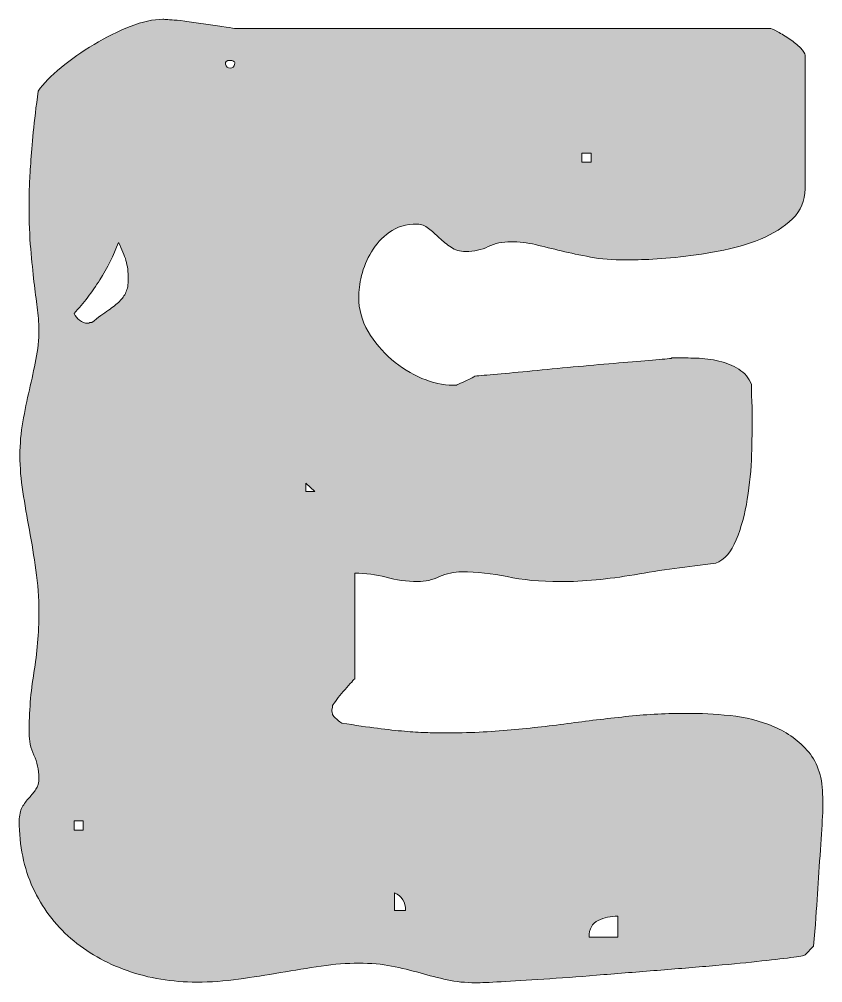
# Model space of a CAD drawing. Header units: inches. Extents: x 211 to 865, y -923 to -143.
# Drawn here: x 806 to 865.4, y -761.4 to -690.1 of the extents above; entities that cross this region are included whole.
import ezdxf

# ---------------------------------------------------------------- set-up
doc = ezdxf.new("R2010")
doc.units = ezdxf.units.IN
doc.header["$MEASUREMENT"] = 0
doc.layers.add('Layer 1', color=7, linetype='Continuous')

# ---------------------------------------------------------------- blocks, each defined once
blk = doc.blocks.new('block 4')
at = {"layer": 'Layer 1', "true_color": 0x040404}
h = blk.add_hatch(color=18, dxfattribs=at)
h.dxf.hatch_style = 2
edge = h.paths.add_edge_path()
edge.add_spline(control_points=[(807.384, -695.413), (807.771, -694.865), (808.334, -694.286), (809.075, -693.674), (809.815, -693.063), (810.627, -692.49), (811.514, -691.96), (812.399, -691.428), (813.292, -690.986), (814.193, -690.632), (815.094, -690.277), (815.899, -690.1), (816.609, -690.1), (816.673, -690.1), (816.793, -690.109), (816.97, -690.125), (817.148, -690.141), (817.251, -690.148), (817.284, -690.148), (817.477, -690.148), (817.79, -690.18), (818.226, -690.245), (818.661, -690.311), (819.119, -690.374), (819.603, -690.438), (820.084, -690.503), (820.543, -690.567), (820.978, -690.632), (821.413, -690.696), (821.726, -690.744), (821.92, -690.777), (821.92, -690.777), (861.47, -690.777), (861.47, -690.777), (861.597, -690.777), (861.806, -690.857), (862.096, -691.018), (862.386, -691.18), (862.684, -691.364), (862.99, -691.573), (863.296, -691.783), (863.561, -692), (863.787, -692.225), (864.012, -692.451), (864.125, -692.628), (864.125, -692.757), (864.125, -692.757), (864.125, -702.656), (864.125, -702.656), (864.125, -703.525), (863.812, -704.266), (863.183, -704.877), (862.555, -705.489), (861.767, -705.987), (860.818, -706.374), (859.867, -706.761), (858.828, -707.058), (857.702, -707.267), (856.576, -707.477), (855.521, -707.629), (854.54, -707.726), (853.556, -707.822), (852.72, -707.88), (852.029, -707.896), (851.336, -707.912), (850.942, -707.919), (850.845, -707.919), (849.88, -707.919), (849.01, -707.848), (848.238, -707.703), (847.464, -707.557), (846.748, -707.405), (846.089, -707.244), (845.428, -707.083), (844.793, -706.929), (844.182, -706.784), (843.57, -706.639), (842.957, -706.567), (842.347, -706.567), (841.734, -706.567), (841.179, -706.687), (840.681, -706.929), (840.182, -707.171), (839.626, -707.291), (839.014, -707.291), (838.595, -707.291), (838.233, -707.187), (837.927, -706.977), (837.621, -706.768), (837.333, -706.535), (837.059, -706.277), (836.785, -706.019), (836.52, -705.786), (836.262, -705.577), (836.004, -705.367), (835.73, -705.264), (835.442, -705.264), (834.603, -705.264), (833.912, -705.464), (833.364, -705.867), (832.816, -706.27), (832.374, -706.753), (832.037, -707.316), (831.699, -707.88), (831.457, -708.467), (831.312, -709.078), (831.167, -709.69), (831.095, -710.222), (831.095, -710.672), (831.095, -711.574), (831.328, -712.419), (831.796, -713.207), (832.261, -713.997), (832.841, -714.688), (833.534, -715.283), (834.226, -715.879), (834.974, -716.346), (835.778, -716.683), (836.584, -717.021), (837.34, -717.192), (838.049, -717.192), (838.113, -717.192), (838.185, -717.192), (838.265, -717.192), (838.346, -717.192), (838.387, -717.175), (838.387, -717.143), (838.484, -717.111), (838.708, -717.014), (839.062, -716.853), (839.417, -716.692), (839.626, -716.579), (839.691, -716.515), (840.044, -716.482), (840.599, -716.434), (841.356, -716.37), (842.112, -716.305), (842.973, -716.225), (843.94, -716.128), (844.905, -716.031), (845.912, -715.934), (846.958, -715.84), (848.003, -715.743), (849.01, -715.653), (849.977, -715.573), (850.942, -715.494), (851.803, -715.421), (852.559, -715.356), (853.316, -715.292), (853.872, -715.243), (854.226, -715.211), (854.226, -715.179), (854.266, -715.163), (854.346, -715.163), (854.427, -715.163), (854.498, -715.163), (854.563, -715.163), (855.014, -715.163), (855.521, -715.172), (856.085, -715.188), (856.647, -715.204), (857.202, -715.275), (857.75, -715.404), (858.298, -715.533), (858.789, -715.734), (859.224, -716.008), (859.657, -716.282), (859.973, -716.66), (860.166, -717.143), (860.166, -717.24), (860.166, -717.417), (860.166, -717.673), (860.166, -717.931), (860.173, -718.205), (860.189, -718.495), (860.205, -718.785), (860.214, -719.05), (860.214, -719.292), (860.214, -719.534), (860.214, -719.702), (860.214, -719.799), (860.214, -720.411), (860.196, -721.255), (860.166, -722.334), (860.132, -723.413), (860.028, -724.507), (859.851, -725.617), (859.674, -726.729), (859.4, -727.735), (859.031, -728.636), (858.66, -729.537), (858.153, -730.117), (857.509, -730.375), (855.449, -730.599), (853.445, -730.882), (851.497, -731.218), (849.549, -731.557), (847.722, -731.727), (846.016, -731.727), (844.503, -731.727), (843.192, -731.605), (842.082, -731.363), (840.969, -731.122), (839.852, -731.002), (838.724, -731.002), (838.146, -731.002), (837.598, -731.122), (837.084, -731.363), (836.568, -731.605), (836.02, -731.727), (835.442, -731.727), (834.636, -731.727), (833.864, -731.621), (833.123, -731.412), (832.383, -731.204), (831.609, -731.098), (830.805, -731.098), (830.805, -731.098), (830.805, -738.922), (830.805, -738.922), (830.741, -738.986), (830.628, -739.106), (830.467, -739.284), (830.306, -739.461), (830.137, -739.654), (829.96, -739.862), (829.783, -740.073), (829.622, -740.274), (829.477, -740.467), (829.332, -740.659), (829.228, -740.804), (829.163, -740.901), (829.163, -740.901), (829.163, -741.046), (829.163, -741.046), (829.131, -741.078), (829.115, -741.142), (829.115, -741.239), (829.115, -741.271), (829.122, -741.329), (829.14, -741.407), (829.154, -741.488), (829.163, -741.545), (829.163, -741.578), (829.195, -741.642), (829.299, -741.755), (829.477, -741.916), (829.654, -742.077), (829.774, -742.174), (829.84, -742.204), (830.87, -742.366), (831.754, -742.494), (832.496, -742.591), (833.235, -742.688), (833.896, -742.759), (834.475, -742.808), (835.055, -742.856), (835.578, -742.888), (836.045, -742.905), (836.511, -742.922), (836.987, -742.93), (837.469, -742.93), (839.207, -742.93), (840.841, -742.856), (842.37, -742.711), (843.899, -742.568), (845.38, -742.398), (846.813, -742.204), (848.245, -742.011), (849.671, -741.843), (851.087, -741.698), (852.504, -741.553), (853.952, -741.481), (855.433, -741.481), (856.366, -741.481), (857.412, -741.536), (858.572, -741.649), (859.731, -741.762), (860.818, -742.036), (861.831, -742.471), (862.845, -742.905), (863.697, -743.533), (864.39, -744.353), (865.083, -745.175), (865.429, -746.294), (865.429, -747.711), (865.429, -747.711), (865.429, -748.821), (865.429, -748.821), (865.397, -749.562), (865.339, -750.486), (865.261, -751.597), (865.178, -752.709), (865.107, -753.794), (865.042, -754.858), (864.978, -755.919), (864.881, -757.207), (864.752, -758.72), (864.752, -758.72), (864.125, -759.347), (864.125, -759.347), (864.061, -759.413), (863.706, -759.485), (863.063, -759.565), (862.419, -759.646), (861.581, -759.743), (860.551, -759.855), (859.521, -759.968), (858.347, -760.079), (857.027, -760.192), (855.705, -760.305), (854.337, -760.418), (852.923, -760.531), (851.504, -760.643), (850.097, -760.756), (848.696, -760.869), (847.296, -760.982), (845.992, -761.079), (844.785, -761.159), (843.579, -761.238), (842.531, -761.304), (841.646, -761.353), (840.76, -761.401), (840.124, -761.424), (839.739, -761.424), (838.998, -761.424), (838.298, -761.353), (837.639, -761.207), (836.978, -761.062), (836.31, -760.892), (835.635, -760.701), (834.958, -760.507), (834.258, -760.337), (833.534, -760.192), (832.809, -760.047), (831.996, -759.975), (831.095, -759.975), (830.225, -759.975), (829.299, -760.047), (828.318, -760.192), (827.337, -760.337), (826.33, -760.498), (825.301, -760.676), (824.269, -760.853), (823.24, -761.014), (822.21, -761.159), (821.178, -761.304), (820.149, -761.376), (819.119, -761.376), (817.284, -761.376), (815.57, -761.093), (813.976, -760.531), (812.382, -759.968), (810.989, -759.171), (809.798, -758.14), (808.608, -757.11), (807.675, -755.864), (806.998, -754.397), (806.323, -752.934), (805.984, -751.283), (805.984, -749.448), (805.984, -749.031), (806.058, -748.692), (806.201, -748.434), (806.346, -748.176), (806.516, -747.944), (806.709, -747.734), (806.901, -747.525), (807.071, -747.317), (807.216, -747.106), (807.361, -746.898), (807.433, -746.617), (807.433, -746.262), (807.433, -745.65), (807.313, -745.086), (807.071, -744.572), (806.829, -744.056), (806.709, -743.508), (806.709, -742.93), (806.709, -741.384), (806.829, -739.896), (807.071, -738.462), (807.313, -737.031), (807.433, -735.541), (807.433, -733.996), (807.433, -732.934), (807.361, -731.895), (807.216, -730.882), (807.071, -729.866), (806.91, -728.878), (806.733, -727.911), (806.555, -726.946), (806.394, -726.004), (806.249, -725.087), (806.104, -724.168), (806.033, -723.275), (806.033, -722.406), (806.033, -721.538), (806.104, -720.7), (806.249, -719.896), (806.394, -719.092), (806.555, -718.302), (806.733, -717.528), (806.91, -716.756), (807.071, -716.008), (807.216, -715.283), (807.361, -714.559), (807.433, -713.827), (807.433, -713.085), (807.433, -712.539), (807.392, -711.984), (807.313, -711.42), (807.232, -710.858), (807.15, -710.229), (807.071, -709.536), (806.991, -708.845), (806.91, -708.032), (806.829, -707.099), (806.749, -706.164), (806.709, -705.07), (806.709, -703.815), (806.709, -703.428), (806.717, -702.986), (806.733, -702.486), (806.749, -701.988), (806.781, -701.408), (806.829, -700.747), (806.878, -700.088), (806.942, -699.324), (807.023, -698.455), (807.103, -697.585), (807.223, -696.571), (807.384, -695.413)], knot_values=[0, 0, 0, 0, 1, 1, 1, 2, 2, 2, 3, 3, 3, 4, 4, 4, 5, 5, 5, 6, 6, 6, 7, 7, 7, 8, 8, 8, 9, 9, 9, 10, 10, 10, 11, 11, 11, 12, 12, 12, 13, 13, 13, 14, 14, 14, 15, 15, 15, 16, 16, 16, 17, 17, 17, 18, 18, 18, 19, 19, 19, 20, 20, 20, 21, 21, 21, 22, 22, 22, 23, 23, 23, 24, 24, 24, 25, 25, 25, 26, 26, 26, 27, 27, 27, 28, 28, 28, 29, 29, 29, 30, 30, 30, 31, 31, 31, 32, 32, 32, 33, 33, 33, 34, 34, 34, 35, 35, 35, 36, 36, 36, 37, 37, 37, 38, 38, 38, 39, 39, 39, 40, 40, 40, 41, 41, 41, 42, 42, 42, 43, 43, 43, 44, 44, 44, 45, 45, 45, 46, 46, 46, 47, 47, 47, 48, 48, 48, 49, 49, 49, 50, 50, 50, 51, 51, 51, 52, 52, 52, 53, 53, 53, 54, 54, 54, 55, 55, 55, 56, 56, 56, 57, 57, 57, 58, 58, 58, 59, 59, 59, 60, 60, 60, 61, 61, 61, 62, 62, 62, 63, 63, 63, 64, 64, 64, 65, 65, 65, 66, 66, 66, 67, 67, 67, 68, 68, 68, 69, 69, 69, 70, 70, 70, 71, 71, 71, 72, 72, 72, 73, 73, 73, 74, 74, 74, 75, 75, 75, 76, 76, 76, 77, 77, 77, 78, 78, 78, 79, 79, 79, 80, 80, 80, 81, 81, 81, 82, 82, 82, 83, 83, 83, 84, 84, 84, 85, 85, 85, 86, 86, 86, 87, 87, 87, 88, 88, 88, 89, 89, 89, 90, 90, 90, 91, 91, 91, 92, 92, 92, 93, 93, 93, 94, 94, 94, 95, 95, 95, 96, 96, 96, 97, 97, 97, 98, 98, 98, 99, 99, 99, 100, 100, 100, 101, 101, 101, 102, 102, 102, 103, 103, 103, 104, 104, 104, 105, 105, 105, 106, 106, 106, 107, 107, 107, 108, 108, 108, 109, 109, 109, 110, 110, 110, 111, 111, 111, 112, 112, 112, 113, 113, 113, 114, 114, 114, 115, 115, 115, 116, 116, 116, 117, 117, 117, 118, 118, 118, 119, 119, 119, 120, 120, 120, 121, 121, 121, 122, 122, 122, 123, 123, 123, 124, 124, 124, 125, 125, 125, 126, 126, 126, 127, 127, 127, 128, 128, 128, 129, 129, 129, 130, 130, 130, 131, 131, 131, 132, 132, 132, 133, 133, 133, 134, 134, 134, 135, 135, 135, 136, 136, 136, 137, 137, 137, 138, 138, 138, 139, 139, 139, 140, 140, 140, 141, 141, 141, 142, 142, 142, 143, 143, 143, 144, 144, 144, 144], degree=3, periodic=1)
edge = h.paths.add_edge_path()
edge.add_spline(control_points=[(810.04, -711.878), (810.137, -712.072), (810.273, -712.242), (810.45, -712.385), (810.627, -712.53), (810.83, -712.604), (811.055, -712.604), (811.118, -712.604), (811.166, -712.588), (811.199, -712.555), (811.199, -712.555), (811.344, -712.555), (811.344, -712.555), (811.827, -712.169), (812.237, -711.862), (812.576, -711.637), (812.914, -711.413), (813.186, -711.196), (813.396, -710.985), (813.605, -710.777), (813.767, -710.552), (813.879, -710.31), (813.992, -710.068), (814.048, -709.739), (814.048, -709.32), (814.048, -708.806), (813.992, -708.354), (813.879, -707.968), (813.767, -707.581), (813.582, -707.131), (813.324, -706.616), (812.97, -707.581), (812.511, -708.507), (811.947, -709.393), (811.385, -710.278), (810.747, -711.107), (810.04, -711.878)], knot_values=[0, 0, 0, 0, 1, 1, 1, 2, 2, 2, 3, 3, 3, 4, 4, 4, 5, 5, 5, 6, 6, 6, 7, 7, 7, 8, 8, 8, 9, 9, 9, 10, 10, 10, 11, 11, 11, 12, 12, 12, 12], degree=3, periodic=1)
h.paths.add_polyline_path([(810.04, -750.125), (810.717, -750.125), (810.717, -749.448), (810.04, -749.448)])
edge = h.paths.add_edge_path()
edge.add_spline(control_points=[(821.92, -693.432), (821.952, -693.336), (821.927, -693.264), (821.848, -693.216), (821.768, -693.167), (821.678, -693.142), (821.581, -693.142), (821.323, -693.142), (821.211, -693.239), (821.245, -693.432), (821.307, -693.626), (821.42, -693.722), (821.581, -693.722), (821.775, -693.722), (821.888, -693.626), (821.92, -693.432)], knot_values=[0, 0, 0, 0, 1, 1, 1, 2, 2, 2, 3, 3, 3, 4, 4, 4, 5, 5, 5, 5], degree=3, periodic=1)
h.paths.add_polyline_path([(827.183, -724.435), (827.183, -725.062), (827.86, -725.062)])
edge = h.paths.add_edge_path()
edge.add_spline(control_points=[(834.571, -756.065), (834.571, -755.452), (834.297, -755.019), (833.751, -754.761), (833.751, -754.761), (833.751, -756.065), (833.751, -756.065), (833.751, -756.065), (834.571, -756.065), (834.571, -756.065)], knot_values=[0, 0, 0, 0, 1, 1, 1, 2, 2, 2, 3, 3, 3, 3], degree=3, periodic=1)
h.paths.add_polyline_path([(847.609, -700.001), (847.609, -700.676), (848.286, -700.676), (848.286, -700.001)])
edge = h.paths.add_edge_path()
edge.add_spline(control_points=[(850.265, -758.043), (850.265, -758.043), (850.265, -756.498), (850.265, -756.498), (849.751, -756.498), (849.268, -756.604), (848.816, -756.813), (848.365, -757.023), (848.141, -757.433), (848.141, -758.043), (848.141, -758.043), (850.265, -758.043), (850.265, -758.043)], knot_values=[0, 0, 0, 0, 1, 1, 1, 2, 2, 2, 3, 3, 3, 4, 4, 4, 4], degree=3, periodic=1)
at = {"layer": 'Layer 1', "lineweight": 0}
for points in [[(847.609, -700.001), (847.609, -700.676), (848.286, -700.676), (848.286, -700.001), (847.609, -700.001)], [(827.183, -724.435), (827.183, -725.062), (827.86, -725.062), (827.183, -724.435)], [(810.04, -750.125), (810.717, -750.125), (810.717, -749.448), (810.04, -749.448), (810.04, -750.125)]]:
    blk.add_lwpolyline(points, dxfattribs=at)
for points, knots in [([(807.384, -695.413), (807.771, -694.865), (808.334, -694.286), (809.075, -693.674), (809.815, -693.063), (810.627, -692.49), (811.514, -691.96), (812.399, -691.428), (813.292, -690.986), (814.193, -690.632), (815.094, -690.277), (815.899, -690.1), (816.609, -690.1), (816.673, -690.1), (816.793, -690.109), (816.97, -690.125), (817.148, -690.141), (817.251, -690.148), (817.284, -690.148), (817.477, -690.148), (817.79, -690.18), (818.226, -690.245), (818.661, -690.311), (819.119, -690.374), (819.603, -690.438), (820.084, -690.503), (820.543, -690.567), (820.978, -690.632), (821.413, -690.696), (821.726, -690.744), (821.92, -690.777), (821.92, -690.777), (861.47, -690.777), (861.47, -690.777), (861.597, -690.777), (861.806, -690.857), (862.096, -691.018), (862.386, -691.18), (862.684, -691.364), (862.99, -691.573), (863.296, -691.783), (863.561, -692), (863.787, -692.225), (864.012, -692.451), (864.125, -692.628), (864.125, -692.757), (864.125, -692.757), (864.125, -702.656), (864.125, -702.656), (864.125, -703.525), (863.812, -704.266), (863.183, -704.877), (862.555, -705.489), (861.767, -705.987), (860.818, -706.374), (859.867, -706.761), (858.828, -707.058), (857.702, -707.267), (856.576, -707.477), (855.521, -707.629), (854.54, -707.726), (853.556, -707.822), (852.72, -707.88), (852.029, -707.896), (851.336, -707.912), (850.942, -707.919), (850.845, -707.919), (849.88, -707.919), (849.01, -707.848), (848.238, -707.703), (847.464, -707.557), (846.748, -707.405), (846.089, -707.244), (845.428, -707.083), (844.793, -706.929), (844.182, -706.784), (843.57, -706.639), (842.957, -706.567), (842.347, -706.567), (841.734, -706.567), (841.179, -706.687), (840.681, -706.929), (840.182, -707.171), (839.626, -707.291), (839.014, -707.291), (838.595, -707.291), (838.233, -707.187), (837.927, -706.977), (837.621, -706.768), (837.333, -706.535), (837.059, -706.277), (836.785, -706.019), (836.52, -705.786), (836.262, -705.577), (836.004, -705.367), (835.73, -705.264), (835.442, -705.264), (834.603, -705.264), (833.912, -705.464), (833.364, -705.867), (832.816, -706.27), (832.374, -706.753), (832.037, -707.316), (831.699, -707.88), (831.457, -708.467), (831.312, -709.078), (831.167, -709.69), (831.095, -710.222), (831.095, -710.672), (831.095, -711.574), (831.328, -712.419), (831.796, -713.207), (832.261, -713.997), (832.841, -714.688), (833.534, -715.283), (834.226, -715.879), (834.974, -716.346), (835.778, -716.683), (836.584, -717.021), (837.34, -717.192), (838.049, -717.192), (838.113, -717.192), (838.185, -717.192), (838.265, -717.192), (838.346, -717.192), (838.387, -717.175), (838.387, -717.143), (838.484, -717.111), (838.708, -717.014), (839.062, -716.853), (839.417, -716.692), (839.626, -716.579), (839.691, -716.515), (840.044, -716.482), (840.599, -716.434), (841.356, -716.37), (842.112, -716.305), (842.973, -716.225), (843.94, -716.128), (844.905, -716.031), (845.912, -715.934), (846.958, -715.84), (848.003, -715.743), (849.01, -715.653), (849.977, -715.573), (850.942, -715.494), (851.803, -715.421), (852.559, -715.356), (853.316, -715.292), (853.872, -715.243), (854.226, -715.211), (854.226, -715.179), (854.266, -715.163), (854.346, -715.163), (854.427, -715.163), (854.498, -715.163), (854.563, -715.163), (855.014, -715.163), (855.521, -715.172), (856.085, -715.188), (856.647, -715.204), (857.202, -715.275), (857.75, -715.404), (858.298, -715.533), (858.789, -715.734), (859.224, -716.008), (859.657, -716.282), (859.973, -716.66), (860.166, -717.143), (860.166, -717.24), (860.166, -717.417), (860.166, -717.673), (860.166, -717.931), (860.173, -718.205), (860.189, -718.495), (860.205, -718.785), (860.214, -719.05), (860.214, -719.292), (860.214, -719.534), (860.214, -719.702), (860.214, -719.799), (860.214, -720.411), (860.196, -721.255), (860.166, -722.334), (860.132, -723.413), (860.028, -724.507), (859.851, -725.617), (859.674, -726.729), (859.4, -727.735), (859.031, -728.636), (858.66, -729.537), (858.153, -730.117), (857.509, -730.375), (855.449, -730.599), (853.445, -730.882), (851.497, -731.218), (849.549, -731.557), (847.722, -731.727), (846.016, -731.727), (844.503, -731.727), (843.192, -731.605), (842.082, -731.363), (840.969, -731.122), (839.852, -731.002), (838.724, -731.002), (838.146, -731.002), (837.598, -731.122), (837.084, -731.363), (836.568, -731.605), (836.02, -731.727), (835.442, -731.727), (834.636, -731.727), (833.864, -731.621), (833.123, -731.412), (832.383, -731.204), (831.609, -731.098), (830.805, -731.098), (830.805, -731.098), (830.805, -738.922), (830.805, -738.922), (830.741, -738.986), (830.628, -739.106), (830.467, -739.284), (830.306, -739.461), (830.137, -739.654), (829.96, -739.862), (829.783, -740.073), (829.622, -740.274), (829.477, -740.467), (829.332, -740.659), (829.228, -740.804), (829.163, -740.901), (829.163, -740.901), (829.163, -741.046), (829.163, -741.046), (829.131, -741.078), (829.115, -741.142), (829.115, -741.239), (829.115, -741.271), (829.122, -741.329), (829.14, -741.407), (829.154, -741.488), (829.163, -741.545), (829.163, -741.578), (829.195, -741.642), (829.299, -741.755), (829.477, -741.916), (829.654, -742.077), (829.774, -742.174), (829.84, -742.204), (830.87, -742.366), (831.754, -742.494), (832.496, -742.591), (833.235, -742.688), (833.896, -742.759), (834.475, -742.808), (835.055, -742.856), (835.578, -742.888), (836.045, -742.905), (836.511, -742.922), (836.987, -742.93), (837.469, -742.93), (839.207, -742.93), (840.841, -742.856), (842.37, -742.711), (843.899, -742.568), (845.38, -742.398), (846.813, -742.204), (848.245, -742.011), (849.671, -741.843), (851.087, -741.698), (852.504, -741.553), (853.952, -741.481), (855.433, -741.481), (856.366, -741.481), (857.412, -741.536), (858.572, -741.649), (859.731, -741.762), (860.818, -742.036), (861.831, -742.471), (862.845, -742.905), (863.697, -743.533), (864.39, -744.353), (865.083, -745.175), (865.429, -746.294), (865.429, -747.711), (865.429, -747.711), (865.429, -748.821), (865.429, -748.821), (865.397, -749.562), (865.339, -750.486), (865.261, -751.597), (865.178, -752.709), (865.107, -753.794), (865.042, -754.858), (864.978, -755.919), (864.881, -757.207), (864.752, -758.72), (864.752, -758.72), (864.125, -759.347), (864.125, -759.347), (864.061, -759.413), (863.706, -759.485), (863.063, -759.565), (862.419, -759.646), (861.581, -759.743), (860.551, -759.855), (859.521, -759.968), (858.347, -760.079), (857.027, -760.192), (855.705, -760.305), (854.337, -760.418), (852.923, -760.531), (851.504, -760.643), (850.097, -760.756), (848.696, -760.869), (847.296, -760.982), (845.992, -761.079), (844.785, -761.159), (843.579, -761.238), (842.531, -761.304), (841.646, -761.353), (840.76, -761.401), (840.124, -761.424), (839.739, -761.424), (838.998, -761.424), (838.298, -761.353), (837.639, -761.207), (836.978, -761.062), (836.31, -760.892), (835.635, -760.701), (834.958, -760.507), (834.258, -760.337), (833.534, -760.192), (832.809, -760.047), (831.996, -759.975), (831.095, -759.975), (830.225, -759.975), (829.299, -760.047), (828.318, -760.192), (827.337, -760.337), (826.33, -760.498), (825.301, -760.676), (824.269, -760.853), (823.24, -761.014), (822.21, -761.159), (821.178, -761.304), (820.149, -761.376), (819.119, -761.376), (817.284, -761.376), (815.57, -761.093), (813.976, -760.531), (812.382, -759.968), (810.989, -759.171), (809.798, -758.14), (808.608, -757.11), (807.675, -755.864), (806.998, -754.397), (806.323, -752.934), (805.984, -751.283), (805.984, -749.448), (805.984, -749.031), (806.058, -748.692), (806.201, -748.434), (806.346, -748.176), (806.516, -747.944), (806.709, -747.734), (806.901, -747.525), (807.071, -747.317), (807.216, -747.106), (807.361, -746.898), (807.433, -746.617), (807.433, -746.262), (807.433, -745.65), (807.313, -745.086), (807.071, -744.572), (806.829, -744.056), (806.709, -743.508), (806.709, -742.93), (806.709, -741.384), (806.829, -739.896), (807.071, -738.462), (807.313, -737.031), (807.433, -735.541), (807.433, -733.996), (807.433, -732.934), (807.361, -731.895), (807.216, -730.882), (807.071, -729.866), (806.91, -728.878), (806.733, -727.911), (806.555, -726.946), (806.394, -726.004), (806.249, -725.087), (806.104, -724.168), (806.033, -723.275), (806.033, -722.406), (806.033, -721.538), (806.104, -720.7), (806.249, -719.896), (806.394, -719.092), (806.555, -718.302), (806.733, -717.528), (806.91, -716.756), (807.071, -716.008), (807.216, -715.283), (807.361, -714.559), (807.433, -713.827), (807.433, -713.085), (807.433, -712.539), (807.392, -711.984), (807.313, -711.42), (807.232, -710.858), (807.15, -710.229), (807.071, -709.536), (806.991, -708.845), (806.91, -708.032), (806.829, -707.099), (806.749, -706.164), (806.709, -705.07), (806.709, -703.815), (806.709, -703.428), (806.717, -702.986), (806.733, -702.486), (806.749, -701.988), (806.781, -701.408), (806.829, -700.747), (806.878, -700.088), (806.942, -699.324), (807.023, -698.455), (807.103, -697.585), (807.223, -696.571), (807.384, -695.413)], [0, 0, 0, 0, 1, 1, 1, 2, 2, 2, 3, 3, 3, 4, 4, 4, 5, 5, 5, 6, 6, 6, 7, 7, 7, 8, 8, 8, 9, 9, 9, 10, 10, 10, 11, 11, 11, 12, 12, 12, 13, 13, 13, 14, 14, 14, 15, 15, 15, 16, 16, 16, 17, 17, 17, 18, 18, 18, 19, 19, 19, 20, 20, 20, 21, 21, 21, 22, 22, 22, 23, 23, 23, 24, 24, 24, 25, 25, 25, 26, 26, 26, 27, 27, 27, 28, 28, 28, 29, 29, 29, 30, 30, 30, 31, 31, 31, 32, 32, 32, 33, 33, 33, 34, 34, 34, 35, 35, 35, 36, 36, 36, 37, 37, 37, 38, 38, 38, 39, 39, 39, 40, 40, 40, 41, 41, 41, 42, 42, 42, 43, 43, 43, 44, 44, 44, 45, 45, 45, 46, 46, 46, 47, 47, 47, 48, 48, 48, 49, 49, 49, 50, 50, 50, 51, 51, 51, 52, 52, 52, 53, 53, 53, 54, 54, 54, 55, 55, 55, 56, 56, 56, 57, 57, 57, 58, 58, 58, 59, 59, 59, 60, 60, 60, 61, 61, 61, 62, 62, 62, 63, 63, 63, 64, 64, 64, 65, 65, 65, 66, 66, 66, 67, 67, 67, 68, 68, 68, 69, 69, 69, 70, 70, 70, 71, 71, 71, 72, 72, 72, 73, 73, 73, 74, 74, 74, 75, 75, 75, 76, 76, 76, 77, 77, 77, 78, 78, 78, 79, 79, 79, 80, 80, 80, 81, 81, 81, 82, 82, 82, 83, 83, 83, 84, 84, 84, 85, 85, 85, 86, 86, 86, 87, 87, 87, 88, 88, 88, 89, 89, 89, 90, 90, 90, 91, 91, 91, 92, 92, 92, 93, 93, 93, 94, 94, 94, 95, 95, 95, 96, 96, 96, 97, 97, 97, 98, 98, 98, 99, 99, 99, 100, 100, 100, 101, 101, 101, 102, 102, 102, 103, 103, 103, 104, 104, 104, 105, 105, 105, 106, 106, 106, 107, 107, 107, 108, 108, 108, 109, 109, 109, 110, 110, 110, 111, 111, 111, 112, 112, 112, 113, 113, 113, 114, 114, 114, 115, 115, 115, 116, 116, 116, 117, 117, 117, 118, 118, 118, 119, 119, 119, 120, 120, 120, 121, 121, 121, 122, 122, 122, 123, 123, 123, 124, 124, 124, 125, 125, 125, 126, 126, 126, 127, 127, 127, 128, 128, 128, 129, 129, 129, 130, 130, 130, 131, 131, 131, 132, 132, 132, 133, 133, 133, 134, 134, 134, 135, 135, 135, 136, 136, 136, 137, 137, 137, 138, 138, 138, 139, 139, 139, 140, 140, 140, 141, 141, 141, 142, 142, 142, 143, 143, 143, 144, 144, 144, 144]), ([(821.92, -693.432), (821.952, -693.336), (821.927, -693.264), (821.848, -693.216), (821.768, -693.167), (821.678, -693.142), (821.581, -693.142), (821.323, -693.142), (821.211, -693.239), (821.245, -693.432), (821.307, -693.626), (821.42, -693.722), (821.581, -693.722), (821.775, -693.722), (821.888, -693.626), (821.92, -693.432)], [0, 0, 0, 0, 1, 1, 1, 2, 2, 2, 3, 3, 3, 4, 4, 4, 5, 5, 5, 5]), ([(810.04, -711.878), (810.137, -712.072), (810.273, -712.242), (810.45, -712.385), (810.627, -712.53), (810.83, -712.604), (811.055, -712.604), (811.118, -712.604), (811.166, -712.588), (811.199, -712.555), (811.199, -712.555), (811.344, -712.555), (811.344, -712.555), (811.827, -712.169), (812.237, -711.862), (812.576, -711.637), (812.914, -711.413), (813.186, -711.196), (813.396, -710.985), (813.605, -710.777), (813.767, -710.552), (813.879, -710.31), (813.992, -710.068), (814.048, -709.739), (814.048, -709.32), (814.048, -708.806), (813.992, -708.354), (813.879, -707.968), (813.767, -707.581), (813.582, -707.131), (813.324, -706.616), (812.97, -707.581), (812.511, -708.507), (811.947, -709.393), (811.385, -710.278), (810.747, -711.107), (810.04, -711.878)], [0, 0, 0, 0, 1, 1, 1, 2, 2, 2, 3, 3, 3, 4, 4, 4, 5, 5, 5, 6, 6, 6, 7, 7, 7, 8, 8, 8, 9, 9, 9, 10, 10, 10, 11, 11, 11, 12, 12, 12, 12]), ([(834.571, -756.065), (834.571, -755.452), (834.297, -755.019), (833.751, -754.761), (833.751, -754.761), (833.751, -756.065), (833.751, -756.065), (833.751, -756.065), (834.571, -756.065), (834.571, -756.065)], [0, 0, 0, 0, 1, 1, 1, 2, 2, 2, 3, 3, 3, 3]), ([(850.265, -758.043), (850.265, -758.043), (850.265, -756.498), (850.265, -756.498), (849.751, -756.498), (849.268, -756.604), (848.816, -756.813), (848.365, -757.023), (848.141, -757.433), (848.141, -758.043), (848.141, -758.043), (850.265, -758.043), (850.265, -758.043)], [0, 0, 0, 0, 1, 1, 1, 2, 2, 2, 3, 3, 3, 4, 4, 4, 4])]:
    blk.add_open_spline(points, degree=3, knots=knots, dxfattribs=at)
blk = doc.blocks.new('block 2')
at = {"layer": 'Layer 1'}
blk.add_blockref('block 4', (0, 0), dxfattribs=at)

msp = doc.modelspace()

# ---------------------------------------------------------------- block references
at = {"layer": 'Layer 1'}
msp.add_blockref('block 2', (0, 0), dxfattribs=at)

doc.saveas('drawing.dxf')
